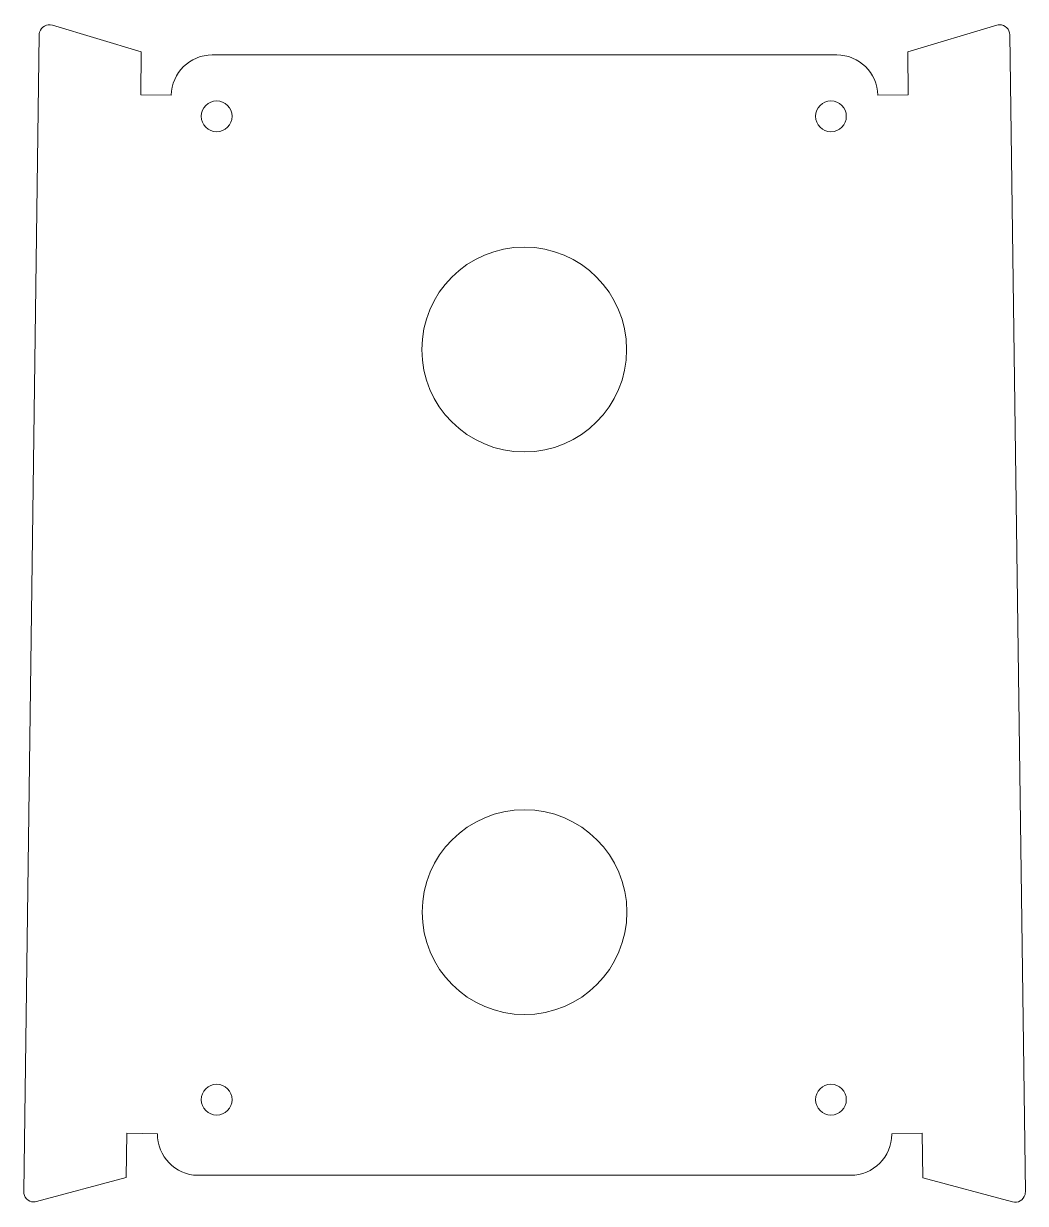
# Model space of a CAD drawing. Header units: inches. Extents: x 151 to 249, y 142 to 258.
import ezdxf

# ---------------------------------------------------------------- set-up
doc = ezdxf.new("R2010")
doc.units = ezdxf.units.IN
doc.header["$MEASUREMENT"] = 0
doc.layers.add('MODELSKETCH_VISIBLE', color=7, linetype='Continuous')

# ---------------------------------------------------------------- blocks, each defined once
blk = doc.blocks.new('block 4')
at = {"layer": 'MODELSKETCH_VISIBLE', "color": 7, "lineweight": 9, "true_color": 0xffffff}
blk.add_lwpolyline([(161.14, 149.25), (164.13, 149.21)], dxfattribs=at)
blk = doc.blocks.new('block 5')
at = {"layer": 'MODELSKETCH_VISIBLE', "color": 7, "lineweight": 9, "true_color": 0xffffff}
blk.add_lwpolyline([(165.49, 250.59), (162.51, 250.63)], dxfattribs=at)
blk = doc.blocks.new('block 6')
at = {"layer": 'MODELSKETCH_VISIBLE', "color": 7, "lineweight": 9, "true_color": 0xffffff}
blk.add_open_spline([(189.99, 170.84), (189.99, 176.37), (194.47, 180.84), (199.99, 180.84), (205.51, 180.84), (209.99, 176.37), (209.99, 170.84), (209.99, 165.32), (205.51, 160.84), (199.99, 160.84), (194.47, 160.84), (189.99, 165.32), (189.99, 170.84), (189.99, 170.84), (189.99, 170.84), (189.99, 170.84)], degree=3, knots=[0, 0, 0, 0, 1, 1, 1, 2, 2, 2, 3, 3, 3, 4, 4, 4, 5, 5, 5, 5], dxfattribs=at)
blk = doc.blocks.new('block 7')
at = {"layer": 'MODELSKETCH_VISIBLE', "color": 7, "lineweight": 9, "true_color": 0xffffff}
blk.add_open_spline([(189.96, 225.76), (189.96, 231.28), (194.43, 235.76), (199.96, 235.76), (205.48, 235.76), (209.96, 231.28), (209.96, 225.76), (209.96, 220.24), (205.48, 215.76), (199.96, 215.76), (194.43, 215.76), (189.96, 220.24), (189.96, 225.76), (189.96, 225.76), (189.96, 225.76), (189.96, 225.76)], degree=3, knots=[0, 0, 0, 0, 1, 1, 1, 2, 2, 2, 3, 3, 3, 4, 4, 4, 5, 5, 5, 5], dxfattribs=at)
blk = doc.blocks.new('block 8')
at = {"layer": 'MODELSKETCH_VISIBLE', "color": 7, "lineweight": 9, "true_color": 0xffffff}
blk.add_open_spline([(168.42, 152.53), (168.42, 153.36), (169.09, 154.03), (169.92, 154.03), (170.75, 154.03), (171.42, 153.36), (171.42, 152.53), (171.42, 151.71), (170.75, 151.03), (169.92, 151.03), (169.09, 151.03), (168.42, 151.71), (168.42, 152.53), (168.42, 152.53), (168.42, 152.53), (168.42, 152.53)], degree=3, knots=[0, 0, 0, 0, 1, 1, 1, 2, 2, 2, 3, 3, 3, 4, 4, 4, 5, 5, 5, 5], dxfattribs=at)
blk = doc.blocks.new('block 9')
at = {"layer": 'MODELSKETCH_VISIBLE', "color": 7, "lineweight": 9, "true_color": 0xffffff}
blk.add_open_spline([(228.42, 152.53), (228.42, 153.36), (229.09, 154.03), (229.92, 154.03), (230.75, 154.03), (231.42, 153.36), (231.42, 152.53), (231.42, 151.71), (230.75, 151.03), (229.92, 151.03), (229.09, 151.03), (228.42, 151.71), (228.42, 152.53), (228.42, 152.53), (228.42, 152.53), (228.42, 152.53)], degree=3, knots=[0, 0, 0, 0, 1, 1, 1, 2, 2, 2, 3, 3, 3, 4, 4, 4, 5, 5, 5, 5], dxfattribs=at)
blk = doc.blocks.new('block 10')
at = {"layer": 'MODELSKETCH_VISIBLE', "color": 7, "lineweight": 9, "true_color": 0xffffff}
blk.add_open_spline([(228.42, 248.53), (228.42, 249.36), (229.09, 250.03), (229.92, 250.03), (230.75, 250.03), (231.42, 249.36), (231.42, 248.53), (231.42, 247.71), (230.75, 247.03), (229.92, 247.03), (229.09, 247.03), (228.42, 247.71), (228.42, 248.53), (228.42, 248.53), (228.42, 248.53), (228.42, 248.53)], degree=3, knots=[0, 0, 0, 0, 1, 1, 1, 2, 2, 2, 3, 3, 3, 4, 4, 4, 5, 5, 5, 5], dxfattribs=at)
blk = doc.blocks.new('block 11')
at = {"layer": 'MODELSKETCH_VISIBLE', "color": 7, "lineweight": 9, "true_color": 0xffffff}
blk.add_open_spline([(168.42, 248.53), (168.42, 249.36), (169.09, 250.03), (169.92, 250.03), (170.75, 250.03), (171.42, 249.36), (171.42, 248.53), (171.42, 247.71), (170.75, 247.03), (169.92, 247.03), (169.09, 247.03), (168.42, 247.71), (168.42, 248.53), (168.42, 248.53), (168.42, 248.53), (168.42, 248.53)], degree=3, knots=[0, 0, 0, 0, 1, 1, 1, 2, 2, 2, 3, 3, 3, 4, 4, 4, 5, 5, 5, 5], dxfattribs=at)
blk = doc.blocks.new('block 12')
at = {"layer": 'MODELSKETCH_VISIBLE', "color": 7, "lineweight": 9, "true_color": 0xffffff}
blk.add_open_spline([(235.85, 149.21), (235.85, 149.19), (235.85, 149.17), (235.85, 149.15), (235.85, 146.94), (234.06, 145.15), (231.85, 145.15)], degree=3, knots=[0, 0, 0, 0, 1, 1, 1, 2, 2, 2, 2], dxfattribs=at)
blk = doc.blocks.new('block 13')
at = {"layer": 'MODELSKETCH_VISIBLE', "color": 7, "lineweight": 9, "true_color": 0xffffff}
blk.add_open_spline([(230.49, 254.53), (232.68, 254.53), (234.46, 252.77), (234.49, 250.59)], degree=3, dxfattribs=at)
blk = doc.blocks.new('block 14')
at = {"layer": 'MODELSKETCH_VISIBLE', "color": 7, "lineweight": 9, "true_color": 0xffffff}
blk.add_lwpolyline([(169.49, 254.53), (230.49, 254.53)], dxfattribs=at)
blk = doc.blocks.new('block 15')
at = {"layer": 'MODELSKETCH_VISIBLE', "color": 7, "lineweight": 9, "true_color": 0xffffff}
blk.add_open_spline([(165.49, 250.59), (165.52, 252.77), (167.3, 254.53), (169.49, 254.53)], degree=3, dxfattribs=at)
blk = doc.blocks.new('block 16')
at = {"layer": 'MODELSKETCH_VISIBLE', "color": 7, "lineweight": 9, "true_color": 0xffffff}
blk.add_open_spline([(168.13, 145.15), (168.11, 145.15), (168.09, 145.15), (168.07, 145.15), (165.87, 145.18), (164.1, 147), (164.13, 149.21)], degree=3, knots=[0, 0, 0, 0, 1, 1, 1, 2, 2, 2, 2], dxfattribs=at)
blk = doc.blocks.new('block 17')
at = {"layer": 'MODELSKETCH_VISIBLE', "color": 7, "lineweight": 9, "true_color": 0xffffff}
blk.add_lwpolyline([(231.85, 145.15), (168.13, 145.15)], dxfattribs=at)
blk = doc.blocks.new('block 18')
at = {"layer": 'MODELSKETCH_VISIBLE', "color": 7, "lineweight": 9, "true_color": 0xffffff}
blk.add_lwpolyline([(235.85, 149.21), (238.83, 149.25)], dxfattribs=at)
blk = doc.blocks.new('block 19')
at = {"layer": 'MODELSKETCH_VISIBLE', "color": 7, "lineweight": 9, "true_color": 0xffffff}
blk.add_lwpolyline([(237.47, 250.63), (234.49, 250.59)], dxfattribs=at)
blk = doc.blocks.new('block 20')
at = {"layer": 'MODELSKETCH_VISIBLE', "color": 7, "lineweight": 9, "true_color": 0xffffff}
blk.add_lwpolyline([(152.58, 256.48), (151.07, 143.57)], dxfattribs=at)
blk = doc.blocks.new('block 21')
at = {"layer": 'MODELSKETCH_VISIBLE', "color": 7, "lineweight": 9, "true_color": 0xffffff}
blk.add_open_spline([(151.07, 143.57), (151.06, 143.02), (151.5, 142.56), (152.05, 142.55), (152.15, 142.55), (152.24, 142.56), (152.33, 142.59)], degree=3, knots=[0, 0, 0, 0, 1, 1, 1, 2, 2, 2, 2], dxfattribs=at)
blk = doc.blocks.new('block 22')
at = {"layer": 'MODELSKETCH_VISIBLE', "color": 7, "lineweight": 9, "true_color": 0xffffff}
blk.add_lwpolyline([(152.33, 142.59), (161.09, 144.94)], dxfattribs=at)
blk = doc.blocks.new('block 23')
at = {"layer": 'MODELSKETCH_VISIBLE', "color": 7, "lineweight": 9, "true_color": 0xffffff}
blk.add_lwpolyline([(161.09, 144.94), (161.14, 149.25)], dxfattribs=at)
blk = doc.blocks.new('block 24')
at = {"layer": 'MODELSKETCH_VISIBLE', "color": 7, "lineweight": 9, "true_color": 0xffffff}
blk.add_lwpolyline([(162.51, 250.63), (162.56, 254.84)], dxfattribs=at)
blk = doc.blocks.new('block 25')
at = {"layer": 'MODELSKETCH_VISIBLE', "color": 7, "lineweight": 9, "true_color": 0xffffff}
blk.add_lwpolyline([(162.56, 254.84), (153.87, 257.42)], dxfattribs=at)
blk = doc.blocks.new('block 26')
at = {"layer": 'MODELSKETCH_VISIBLE', "color": 7, "lineweight": 9, "true_color": 0xffffff}
blk.add_open_spline([(153.87, 257.42), (153.34, 257.58), (152.78, 257.28), (152.63, 256.75), (152.6, 256.66), (152.59, 256.57), (152.58, 256.48)], degree=3, knots=[0, 0, 0, 0, 1, 1, 1, 2, 2, 2, 2], dxfattribs=at)
blk = doc.blocks.new('block 27')
at = {"layer": 'MODELSKETCH_VISIBLE', "color": 7, "lineweight": 9, "true_color": 0xffffff}
blk.add_lwpolyline([(238.89, 144.9), (247.65, 142.55)], dxfattribs=at)
blk = doc.blocks.new('block 28')
at = {"layer": 'MODELSKETCH_VISIBLE', "color": 7, "lineweight": 9, "true_color": 0xffffff}
blk.add_open_spline([(247.65, 142.55), (248.19, 142.41), (248.73, 142.72), (248.88, 143.26), (248.9, 143.34), (248.91, 143.44), (248.91, 143.53)], degree=3, knots=[0, 0, 0, 0, 1, 1, 1, 2, 2, 2, 2], dxfattribs=at)
blk = doc.blocks.new('block 29')
at = {"layer": 'MODELSKETCH_VISIBLE', "color": 7, "lineweight": 9, "true_color": 0xffffff}
blk.add_lwpolyline([(248.91, 143.53), (247.39, 256.48)], dxfattribs=at)
blk = doc.blocks.new('block 30')
at = {"layer": 'MODELSKETCH_VISIBLE', "color": 7, "lineweight": 9, "true_color": 0xffffff}
blk.add_open_spline([(247.39, 256.48), (247.39, 257.03), (246.93, 257.47), (246.38, 257.47), (246.29, 257.46), (246.2, 257.45), (246.11, 257.42)], degree=3, knots=[0, 0, 0, 0, 1, 1, 1, 2, 2, 2, 2], dxfattribs=at)
blk = doc.blocks.new('block 31')
at = {"layer": 'MODELSKETCH_VISIBLE', "color": 7, "lineweight": 9, "true_color": 0xffffff}
blk.add_lwpolyline([(246.11, 257.42), (237.42, 254.84)], dxfattribs=at)
blk = doc.blocks.new('block 32')
at = {"layer": 'MODELSKETCH_VISIBLE', "color": 7, "lineweight": 9, "true_color": 0xffffff}
blk.add_lwpolyline([(237.47, 250.63), (237.42, 254.84)], dxfattribs=at)
blk = doc.blocks.new('block 33')
at = {"layer": 'MODELSKETCH_VISIBLE', "color": 7, "lineweight": 9, "true_color": 0xffffff}
blk.add_lwpolyline([(238.89, 144.9), (238.83, 149.25)], dxfattribs=at)

msp = doc.modelspace()

# ---------------------------------------------------------------- block references
at = {"layer": 'MODELSKETCH_VISIBLE'}
for name in ['block 26', 'block 25', 'block 31', 'block 30', 'block 20', 'block 29', 'block 24', 'block 32', 'block 15', 'block 14', 'block 13', 'block 5', 'block 11', 'block 10', 'block 19', 'block 7', 'block 6', 'block 8', 'block 9', 'block 23', 'block 4', 'block 16', 'block 12', 'block 18', 'block 33', 'block 17', 'block 22', 'block 27', 'block 21', 'block 28']:
    msp.add_blockref(name, (0, 0), dxfattribs=at)

doc.saveas('drawing.dxf')
